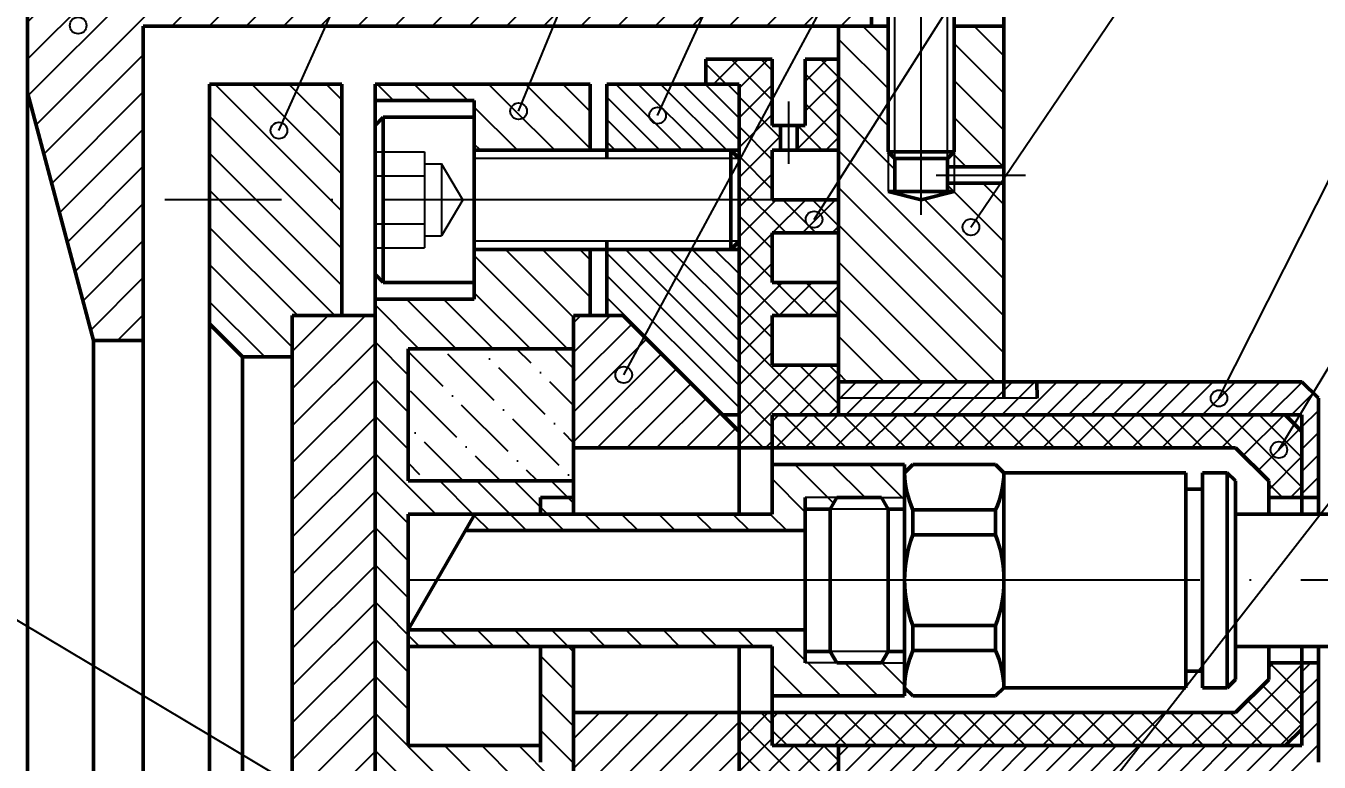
# Model space of a CAD drawing. Header units: millimetres. Extents: x -5427 to 3670, y -5891 to 948.
# Drawn here: x 1234.4 to 1312.5, y 214.8 to 259.4 of the extents above; entities that cross this region are included whole.
import ezdxf

# ---------------------------------------------------------------- set-up
doc = ezdxf.new("R2010")
doc.units = ezdxf.units.MM
doc.header["$MEASUREMENT"] = 0
doc.linetypes.add('ACAD_ISO04W100', pattern=[30, 24, -3, 0, -3])
doc.layers.add('оси', color=1, linetype='ACAD_ISO04W100')
doc.layers.add('Толстые', color=7, linetype='Continuous', lineweight=50)
doc.layers.add('Тонкие', color=140, linetype='Continuous', lineweight=25)
doc.styles.get("Standard").update_dxf_attribs({"font": 'isocpeui.ttf'})
doc.dimstyles.new('ISO-25', dxfattribs={"dimtxt": 4, "dimasz": 4, "dimexe": 1.25, "dimexo": 0, "dimtad": 1, "dimtxsty": 'Standard', "dimcen": 2.5, "dimadec": 0, "dimazin": 0, "dimtfac": 1, "dimtmove": 0, "dimatfit": 3, "dimfxl": 1, "dimarcsym": 0})
pattern_1 = [(45, (-847.4321965621589, 409.2934708427505), (-1.122532015133644, 1.122532015133644), [])]
pattern_2 = [(135, (-847.4321965621589, 409.2934708427505), (-1.122532015133644, -1.122532015133644), [])]

# ---------------------------------------------------------------- blocks, each defined once
blk = doc.blocks.new('*D57')
at = {"layer": 'Defpoints', "color": 0, "transparency": 16777216}
for p in [(1285.450202243368, 265.3352157158627), (1285.450202243368, 138.3359441790089), (1370.240925395517, 138.3359441790089)]:
    blk.add_point(p, dxfattribs=at)
at = {"layer": 'Тонкие', "color": 0, "lineweight": -2, "transparency": 16777216}
for p, q in [((1285.450202243368, 265.3352157158627), (1371.490925395517, 265.3352157158627)), ((1370.240925395517, 261.3352157158627), (1370.240925395517, 142.3359441790089)), ((1285.450202243368, 138.3359441790089), (1371.490925395517, 138.3359441790089))]:
    blk.add_line(p, q, dxfattribs=at)
at = {"layer": 'Тонкие', "color": 0, "transparency": 16777216}
for points in [[(1369.574258728851, 261.3352157158627), (1370.907592062184, 261.3352157158627), (1370.240925395517, 265.3352157158627)], [(1369.574258728851, 142.3359441790089), (1370.907592062184, 142.3359441790089), (1370.240925395517, 138.3359441790089)]]:
    blk.add_solid(points, dxfattribs=at)
at = {"layer": 'Тонкие', "color": 0, "transparency": 16777216, "insert": (1367.59016781976, 202.6375443235993), "char_height": 4, "attachment_point": 5, "rotation": 90}
blk.add_mtext('127*', dxfattribs=at)

msp = doc.modelspace()

# ---------------------------------------------------------------- hatches: boundary and pattern name
at = {"layer": 'Тонкие'}
h = msp.add_hatch(dxfattribs=at)
h.set_pattern_fill('ANSI31', color=256, scale=0.5, style=0)
h.set_pattern_definition(pattern_1)
h.paths.add_polyline_path([(1241.450552268201, 259.3355669604346), (1285.450202260783, 259.3355669604317), (1285.450202244464, 261.3355669604346), (1234.450552268201, 261.3355669604346), (1234.450552268201, 255.335579947441), (1238.450552268202, 240.3355799474563), (1241.4505522682, 240.3355799474472)])
h.paths.add_polyline_path([(1241.4505522682, 163.3355799474352), (1238.450552268202, 163.3355799474263), (1234.450552268201, 148.3355799474411), (1234.450552268201, 142.335592934448), (1285.450202244464, 142.335592934448), (1285.450202244465, 144.3355929344577), (1241.450552268199, 144.3355929344502)])
h = msp.add_hatch(dxfattribs=at)
h.set_pattern_fill('ANSI31', color=256, scale=0.5, angle=90, style=0)
h.set_pattern_definition(pattern_2)
h.paths.add_polyline_path([(1293.450202057369, 249.835563225996), (1290.450202288268, 249.8355632325843), (1290.450202288268, 249.3355632820244), (1288.450202243368, 248.835563251086), (1288.450202243368, 248.8355632799339), (1286.450202250157, 249.3355632489952), (1286.450202250157, 251.7355632358036), (1286.45020224565, 259.3355669604317), (1283.450216356092, 259.3355669604319), (1283.450523778521, 237.8355799474413), (1293.45020205737, 237.8355799474413)])
h.paths.add_polyline_path([(1293.450202057368, 259.3355669604234), (1290.450202243366, 259.3355669604234), (1290.450202243366, 251.7355669952924), (1290.450202288268, 251.7355632706737), (1290.450202288268, 250.8355632325843), (1293.450202057369, 250.835563225996)], flags=17)
h.paths.add_polyline_path([(1293.450204129726, 213.8355799474413), (1283.450552257065, 213.8355799474413), (1283.450552223648, 207.8355804486945), (1293.450216563868, 207.8355799474472), (1293.450228998009, 207.8355799474472), (1293.450228998009, 210.5855799474701), (1293.450210864886, 210.5855799474325)])
h.paths.add_polyline_path([(1293.45022899801, 195.8355799474413), (1283.450552298504, 195.8355802882935), (1283.450552275781, 189.835579947499), (1293.450253866292, 189.8355799474989), (1293.450247131132, 193.0855799474701), (1293.450228998009, 193.0855799474701)])
h.paths.add_polyline_path([(1293.45020205737, 165.8355799474989), (1283.450202057372, 165.835579947499), (1283.450202057373, 144.3355929344575), (1286.450202244464, 144.335592934458), (1286.450202244464, 151.9355929287558), (1286.450202250157, 154.3355966458938), (1288.450202301064, 154.8355966293791), (1290.450202288267, 154.3355966128647), (1290.450202288268, 153.8355966623049), (1293.45020205737, 153.8355966688931)])
h.paths.add_polyline_path([(1293.45020205737, 152.8355966688931), (1290.450202288268, 152.8355966623049), (1290.450202288268, 151.9355966242155), (1290.450202243366, 151.9355928995792), (1290.450202243366, 144.3355929344511), (1293.45020205737, 144.3355929344513)])
h.paths.add_polyline_path([(1286.850202231139, 154.3355966425909), (1286.450202250157, 154.3355966458938), (1286.450202250156, 151.9355929344494), (1286.850202250156, 152.3355929344489)], flags=17)
h.paths.add_polyline_path([(1290.450202288268, 152.8355966623048), (1290.050202246982, 152.8355966614264), (1290.050202246982, 152.3355929444796), (1290.450202288268, 151.9355928995788)], flags=17)
h.paths.add_polyline_path([(1290.450202288268, 154.3355966128646), (1290.050202246982, 154.3355966161675), (1290.050202246982, 153.8355966614264), (1290.450202288268, 153.8355966623049)], flags=16)
h.paths.add_polyline_path([(1286.850202250156, 251.335563235804), (1286.850202250156, 251.3355669604221), (1286.450202250156, 251.7355669604218), (1286.450202250157, 249.3355632489953), (1286.850202231139, 249.3355632522982)], flags=17)
h.paths.add_polyline_path([(1290.450202288268, 249.8355632325843), (1290.050202246981, 249.8355632334627), (1290.050202246982, 249.3355632787216), (1290.450202288268, 249.3355632820245)], flags=16)
h.paths.add_polyline_path([(1290.450202288268, 251.7355669952927), (1290.050202246982, 251.3355669503916), (1290.050202246982, 250.8355632334627), (1290.450202288268, 250.8355632325843)], flags=17)
h = msp.add_hatch(dxfattribs=at)
h.set_pattern_fill('ANSI37', color=256, scale=0.4, style=0)
h.set_pattern_definition([(45, (-32.13376869382773, 14.65053044209708), (-0.8980256121069152, 0.8980256121069154), []), (135, (-32.13376869382773, 14.65053044209708), (-0.8980256121069154, -0.8980256121069152), [])])
h.paths.add_polyline_path([(1279.450202057366, 257.3355669604346), (1275.450202057366, 257.3355671268105), (1275.450201963253, 255.835566960435), (1277.450201607397, 255.835566960435), (1277.450201260565, 251.3359188268997), (1277.450552268201, 251.3355678192614), (1277.450201260538, 251.3355678192614), (1277.45020124862, 251.1809523257176), (1279.450202057366, 254.8902483794606)])
h.paths.add_polyline_path([(1279.450202057367, 251.8355799474429), (1279.950202057367, 251.8355799474429), (1279.950202057367, 253.3355669604346), (1279.450202057366, 253.3355669604346), (1279.450202057366, 254.8902483794603), (1277.45020124862, 251.1809523257173), (1277.450201067838, 248.8355653638365), (1279.450202057368, 248.8355650167014)])
h.paths.add_polyline_path([(1283.450244953545, 257.3355669604346), (1281.450202057365, 257.3355669604347), (1281.450202057366, 253.3355669604346), (1280.950202057367, 253.3355669604346), (1280.950202057367, 251.8355799474429), (1283.450323596353, 251.8355799474429)])
h.paths.add_polyline_path([(1281.479772181857, 247.6488606635053, -0.5913973766519861), (1282.247684359852, 248.0710254001685), (1282.732882331561, 248.8355799474429), (1279.907118083342, 248.8355799474429), (1279.907118083342, 248.8355649373956), (1277.450201067838, 248.8355653638365), (1277.450200875139, 246.3355675856012), (1277.450552268201, 246.3355675856012), (1277.450200875111, 246.335216192345), (1277.450199911641, 233.8355799474413), (1279.450552268202, 233.8355799474413), (1279.450552268202, 235.8355799474413), (1283.450552375973, 235.8355799474413), (1283.450509479794, 238.8355799474429), (1279.450202057367, 238.8355799474429), (1279.450202057367, 241.835579947443), (1283.450466583616, 241.8355799474429), (1283.450437986163, 243.8355799474429), (1279.450202057368, 243.8355799474429), (1279.450202057368, 246.8355799474429), (1283.450395089985, 246.8355799474429), (1283.450366492532, 248.8355799474429), (1282.732882331561, 248.8355799474429), (1282.247684359852, 248.0710254001685, -0.2567571301440547), (1282.479772181857, 247.6488606635053, -1)])
h.paths.add_polyline_path([(1281.479772181857, 247.6488606635053, 1), (1282.479772181857, 247.6488606635053, 1)], flags=16)
h.paths.add_polyline_path([(1283.450552268203, 215.8355799474413), (1279.450552268202, 215.8355799474413), (1279.450552268202, 217.8355799474413), (1277.450198341547, 217.8355799474413), (1277.450196871259, 206.8355807494706), (1283.450552218078, 206.8355804486945)])
h = msp.add_hatch(dxfattribs=at)
h.set_pattern_fill('ANSI31', color=256, scale=0.5, angle=90, style=0)
h.set_pattern_definition(pattern_2)
h.paths.add_polyline_path([(1245.450550718434, 241.3355765599813), (1247.450552268201, 239.3355750102147), (1250.4505522682, 239.3355750102147), (1250.4505522682, 241.8355799474414), (1253.450552268201, 241.8355799474415), (1253.450552268201, 248.8355695293955), (1245.450551520038, 248.8355709179356)])
h.paths.add_polyline_path([(1245.450552268201, 255.835566960435), (1245.450551520038, 248.8355709179355), (1253.450552268201, 248.8355695293953), (1253.4505522682, 255.835566960435)])
h.paths.add_polyline_path([(1251.450552268201, 160.8355799474412), (1251.450552268201, 157.8355885098705), (1253.45055159493, 157.8355875594008), (1253.4505522682, 161.8355799474413), (1250.450552268201, 161.8355799474413), (1250.450552268201, 164.3355750102147), (1247.450552268201, 164.3355750102147), (1245.450552268201, 162.3355750102147), (1245.450552268201, 160.8355799474412)])
h.paths.add_polyline_path([(1253.450541361338, 151.8355898218961), (1251.450552268201, 151.8355898218961), (1251.4505522682, 148.835579947443), (1245.450540831984, 148.8355799474412), (1245.450540725103, 147.8355830599955), (1253.450540634212, 147.8355816057468)])
h = msp.add_hatch(dxfattribs=at)
h.set_pattern_fill('ANSI31', color=256, scale=0.5, angle=90, style=0)
h.set_pattern_definition([(135, (-32.13376869382773, 14.65053044209708), (-1.122532015133644, -1.122532015133644), [])])
h.paths.add_polyline_path([(1267.450552268201, 239.8355799474413), (1267.450552268201, 241.8355799474413), (1268.450552236141, 241.8355799367545), (1268.450552364381, 245.8355675856012), (1261.450552268201, 245.8355675856012), (1261.450552268201, 243.8355675856012), (1261.450552268201, 242.8355675856012), (1255.450552394283, 242.8355675856012), (1255.450552791929, 201.8355799474413), (1257.450552268201, 201.8355799474413), (1257.450552268201, 213.8355799474413), (1267.450553620413, 213.8355799474413), (1267.45055354529, 214.8355799474413), (1265.450552268201, 214.8355799474411), (1265.450552268201, 215.8355799474413), (1257.450552268201, 215.8355799474413), (1257.450552268201, 229.8355799474413), (1265.450552268201, 229.8355799474413), (1265.450552268201, 230.8355799474413), (1267.450552268201, 230.8355799474413), (1267.450552268201, 231.8355799474413), (1257.450552268201, 231.8355799474412), (1257.450552268202, 239.8355799474413)])
h.paths.add_polyline_path([(1263.625085268339, 254.1952388727186, -0.533045411100203), (1264.314317236155, 254.6580468916169), (1264.795779161329, 255.835566960435), (1255.450552268201, 255.835566960435), (1255.4505522779, 254.8355675856012), (1261.450552268201, 254.8355675856012), (1261.450552268201, 251.8355683895487), (1268.45055172585, 251.8355680529166), (1268.45055172585, 255.835566960435), (1264.795779161329, 255.835566960435), (1264.314317236155, 254.6580468916169, -0.3045927964812938), (1264.625085268339, 254.1952388727186, -1)])
h.paths.add_polyline_path([(1264.625085268339, 254.1952388727186, 1), (1263.625085268339, 254.1952388727186, 1)], flags=16)
h.paths.add_polyline_path([(1257.450552268201, 163.8355799474413), (1257.450552268201, 171.8355799474411), (1267.450549252264, 171.8355799474412), (1267.450550760243, 172.8355799474412), (1265.4505522682, 172.8355799474413), (1265.4505522682, 173.8355722755551), (1257.450552268202, 173.8355678916194), (1257.450552268201, 187.8355799474412), (1265.4505522682, 187.8355799474411), (1265.450552268199, 188.8355799474413), (1267.450555498486, 188.8355799474413), (1267.450555423363, 189.8355799474413), (1257.450552268201, 189.8355799474411), (1257.450552268201, 201.8355799474413), (1255.450552791929, 201.8355799474413), (1255.450553218671, 157.8355866089299), (1266.950903214965, 157.8355811435606), (1268.450549367694, 157.8355811435606), (1268.450553235028, 161.835570940756), (1267.450534172458, 161.8355664373268), (1267.450537188435, 163.8355799474413)])
h.paths.add_polyline_path([(1267.45055199057, 147.8355849024591), (1268.45053969934, 147.8355852074781), (1268.450543566688, 151.8355898218961), (1266.950911893297, 151.8355898218961), (1266.950903214965, 151.8355811435606), (1266.950903214965, 151.8355898218961), (1255.4505522682, 151.8355898218961), (1255.450551956576, 147.8355812421827)])
h.paths.add_polyline_path([(1266.950903214965, 157.8355811435606), (1267.450902977911, 157.3355813772207), (1268.450548884276, 157.3355813772207), (1268.450549367694, 157.8355811435606)])
h.paths.add_polyline_path([(1267.450902977911, 152.3355811435606), (1266.950911893297, 151.8355898218961), (1268.450543566688, 151.8355898218961), (1268.450544050097, 152.3355811435606)])
h.paths.add_polyline_path([(1257.450552268202, 174.8355682551768), (1257.450552268202, 173.8355799474411), (1261.450552268202, 173.8355799474412), (1261.450552268202, 174.8355675280525)], flags=16)
h.paths.add_polyline_path([(1264.450552268201, 174.8355669827092), (1264.450552268202, 173.8355717275631), (1279.450612366551, 173.8355799474754), (1279.450612366552, 170.8355799474989), (1287.450612366552, 170.835579947499), (1287.450612366552, 172.8355799474989), (1286.046467178123, 172.8355799474989), (1283.354757554981, 172.8355799474989), (1281.450612366552, 172.835579947499), (1281.450612366552, 174.8355638924199)])
h.paths.add_polyline_path([(1281.450612366552, 180.83556389242), (1281.450612366552, 182.8355799474953), (1283.354757554984, 182.8355799474953), (1286.046467178119, 182.8355799474989), (1287.450612366552, 182.835579947499), (1287.450612366552, 184.835579947499), (1279.450612366552, 184.835579947499), (1279.450612366552, 181.835579947499), (1257.450552268201, 181.8355592886344), (1257.450552268202, 180.8355682551769)])
h.paths.add_polyline_path([(1281.450612366552, 182.8355799474953), (1281.450612366552, 182.1355799474982), (1282.950612366552, 182.1355799474982), (1283.354757554983, 182.8355799474952)], flags=16)
h.paths.add_polyline_path([(1286.046467178119, 182.835579947499), (1286.450612366552, 182.1355799474982), (1287.450612366552, 182.1355799474982), (1287.450612366552, 182.835579947499)], flags=16)
h.paths.add_polyline_path([(1287.450612366552, 172.8355799474989), (1287.450612366552, 173.5355799474934), (1286.450612366552, 173.5355799474934), (1286.046467178123, 172.8355799474989)], flags=16)
h.paths.add_polyline_path([(1283.354757554981, 172.8355799474989), (1282.950612366548, 173.5355799474996), (1281.450612366552, 173.5355799474996), (1281.450612366552, 172.835579947499)], flags=16)
h.paths.add_polyline_path([(1257.450552268201, 222.8355799474413), (1257.450552268201, 221.8355799474413), (1279.450552268201, 221.8355799474412), (1279.450552268201, 218.8355799474413), (1287.450552268201, 218.8355799474413), (1287.450552268201, 220.8355799474413), (1286.046407079772, 220.8355799474413), (1283.354697456631, 220.8355799474413), (1281.450552268201, 220.8355799474413), (1281.450552268201, 222.8355799474413)])
h.paths.add_polyline_path([(1261.492004152529, 229.8355799474413), (1260.914653883339, 228.8355799474413), (1281.450552268201, 228.8355799474413), (1281.450552268201, 230.8355799474376), (1283.354697456633, 230.8355799474376), (1286.046407079768, 230.8355799474413), (1287.450552268201, 230.8355799474412), (1287.450552268201, 232.8355799474413), (1279.450552268201, 232.8355799474413), (1279.450552268201, 229.8355799474413)])
h.paths.add_polyline_path([(1281.450552268201, 230.8355799474376), (1281.450552268201, 230.1355799474405), (1282.950552268201, 230.1355799474405), (1283.354697456632, 230.8355799474376)], flags=16)
h.paths.add_polyline_path([(1286.046407079768, 230.8355799474413), (1286.450552268201, 230.1355799474405), (1287.450552268201, 230.1355799474406), (1287.450552268201, 230.8355799474412)], flags=16)
h.paths.add_polyline_path([(1281.450552268201, 221.535579947442), (1281.450552268201, 220.8355799474412), (1283.35469745663, 220.8355799474413), (1282.950552268197, 221.535579947442)], flags=16)
h.paths.add_polyline_path([(1287.450552268201, 220.8355799474413), (1287.450552268201, 221.5355799474356), (1286.450552268201, 221.5355799474356), (1286.046407079772, 220.8355799474413)], flags=16)
h.paths.add_polyline_path([(1267.45055301943, 221.8355799474413), (1265.450552268201, 221.8355799474413), (1265.450552268201, 214.8355799474411), (1267.45055354529, 214.8355799474413)], flags=17)
h.paths.add_polyline_path([(1265.450552268201, 230.8355799474413), (1265.450552268201, 229.8355799474413), (1267.450552268201, 229.8355799474413), (1267.450552268201, 230.8355799474413)], flags=17)
h.paths.add_polyline_path([(1267.450555498486, 188.8355799474413), (1265.4505522682, 188.8355799474413), (1265.4505522682, 181.8355668009283), (1267.450556024347, 181.8355686790053)], flags=16)
h.paths.add_polyline_path([(1267.450550760242, 172.8355799474412), (1267.450552268211, 173.835573371539), (1265.4505522682, 173.8355722755551), (1265.4505522682, 172.8355799474412)], flags=16)
h = msp.add_hatch(dxfattribs=at)
h.set_pattern_fill('ANSI31', color=256, scale=0.3, angle=90, style=0)
h.set_pattern_definition([(135, (-847.4321965621589, 409.2934708427505), (-0.6735192090801865, -0.6735192090801864), [])])
h.paths.add_polyline_path([(1269.45055172585, 255.835566960435), (1269.45055172585, 251.8355680048263), (1277.450201299078, 251.8355676201207), (1277.450201607397, 255.835566960435)])
h.paths.add_polyline_path([(1276.45055220408, 235.8355799474413), (1277.450200065801, 235.8355799474412), (1277.450200836599, 245.8355675856012), (1269.450552264639, 245.8355675856012), (1269.45055223614, 241.8355799260677), (1270.45055223614, 241.835579915381)])
h.paths.add_polyline_path([(1270.450553235038, 161.8355799474428), (1269.450553235033, 161.8355754440994), (1269.450546467185, 154.8355789053688), (1277.450198854635, 154.835578839663), (1277.450194889335, 167.8355799474412), (1276.450553235036, 167.8355799474412)])
h.paths.add_polyline_path([(1277.450198854635, 154.835578839663), (1269.450546467185, 154.8355789053688), (1269.450539699341, 147.8355855125012), (1277.450200989794, 147.8355879525823)])
h = msp.add_hatch(dxfattribs=at)
h.set_pattern_fill('ANSI31', color=256, scale=0.5, style=0)
h.set_pattern_definition(pattern_1)
h.paths.add_polyline_path([(1255.450552403982, 241.8355799474413), (1250.4505522682, 241.8355799474414), (1250.450552268201, 201.8355799474413), (1255.450552791929, 201.8355799474413)])
h.paths.add_polyline_path([(1250.4505522682, 201.8355799474412), (1250.450552268201, 161.8355799474413), (1255.450553179876, 161.8355799474413), (1255.450552791929, 201.8355799474413)])
h = msp.add_hatch(dxfattribs=at)
h.set_pattern_fill('ANSI31', color=256, scale=0.4, style=0)
h.set_pattern_definition([(45, (-847.4321965621589, 409.2934708427505), (-0.8980256121069152, 0.8980256121069154), [])])
h.paths.add_polyline_path([(1270.450552236141, 241.835579915381), (1267.450552268201, 241.8355799474413), (1267.450552268201, 233.8355799474413), (1277.450199925395, 233.8355799474413), (1277.450200005941, 234.8359321455798)])
h.paths.add_polyline_path([(1277.450198341548, 217.8355799474413), (1267.450553319921, 217.8355799474413), (1267.450554371642, 203.8355779685245), (1269.850552238494, 203.8355777890839), (1269.850557961248, 203.8355835118379), (1277.450196018776, 203.8355821297674), (1277.450196603934, 209.8355799474413), (1277.450197272247, 209.8355799474411)])
h.paths.add_polyline_path([(1277.450195774653, 200.2355761695479), (1269.450552258475, 200.2355776407829), (1269.450552260923, 200.2355777597992), (1267.450554642085, 200.2355776529376), (1267.450555723855, 185.8355799474413), (1277.450194431968, 185.835579947456)])
h.paths.add_polyline_path([(1277.450194584422, 168.8352212968266), (1277.450194279289, 169.835579947456), (1267.450546236306, 169.8355799474413), (1267.450534172458, 161.8355664373267), (1270.450553235038, 161.8355799474427)])
h.paths.add_polyline_path([(1269.850552238494, 203.8355777890839), (1267.450554371642, 203.8355779685244), (1267.450554401692, 203.4355776388386), (1269.450552238495, 203.4355777890843)])
h.paths.add_polyline_path([(1269.450552379939, 200.2355776407829), (1269.450552258475, 200.2355776407829), (1269.450552258475, 200.2355777597992), (1267.450554642085, 200.2355776529376), (1267.450554672134, 199.8355779164486), (1269.850552246657, 199.8355777776795)], flags=16)
h = msp.add_hatch(dxfattribs=at)
h.set_pattern_fill('ANSI36', color=256, scale=0.5, angle=90, style=0)
h.set_pattern_definition([(135, (-847.4321965621589, 409.2934708427505), (-3.086963041617522, 0.8418990113502338), [3.96875, -0.79375, 0, -0.79375])])
h.paths.add_polyline_path([(1257.450552268201, 163.8355799474413), (1267.450537188435, 163.8355799474412), (1267.450549252263, 171.8355799474413), (1257.450552268201, 171.8355799474411)])
h.paths.add_polyline_path([(1267.450552268201, 231.8355799474412), (1267.450552268201, 239.8355799474413), (1257.450552268202, 239.8355799474413), (1257.450552268201, 231.8355799474412)])
h = msp.add_hatch(dxfattribs=at)
h.set_pattern_fill('ANSI31', color=256, scale=0.3, style=0)
h.set_pattern_definition([(45, (-847.4321965621589, 409.2934708427505), (-0.6735192090801864, 0.6735192090801865), [])])
h.paths.add_polyline_path([(1295.450202056611, 237.8355799474413), (1295.450377225541, 236.8355799474413), (1283.450538077247, 236.8355799474413), (1283.450552375973, 235.8355799474413), (1311.450552268202, 235.8355799474411), (1311.450552268202, 230.8355799474413), (1312.450552268202, 230.8355799474413), (1312.450552268202, 236.8355799474413), (1311.450552268202, 237.8355799474413)])
h.paths.add_polyline_path([(1293.450202057369, 236.8355799474413), (1293.450202057369, 237.8355799474413), (1283.450523778521, 237.8355799474413), (1283.450538077247, 236.8355799474413)])
h.paths.add_polyline_path([(1295.450377225541, 236.8355799474413), (1295.450202056611, 237.8355799474413), (1293.450202057369, 237.8355799474413), (1293.450202057369, 236.8355799474413)], flags=16)
h.paths.add_polyline_path([(1312.450552268202, 220.8355799474413), (1311.450552268202, 220.8355799474413), (1311.450552268202, 215.8355799474413), (1283.450552268203, 215.8355799474413), (1283.450552262634, 214.8355799466424), (1295.450377164167, 214.8352295789086), (1295.450202056611, 213.8355799474413), (1311.450552268202, 213.8355799474411), (1312.450552268202, 214.8355799474416)])
h.paths.add_polyline_path([(1293.450204129726, 213.8355799474413), (1293.450202057974, 214.8352879794957), (1283.450552262634, 214.8355799466424), (1283.450552257064, 213.8355799474413)])
h.paths.add_polyline_path([(1293.450202057974, 214.8352879794958), (1293.450204129726, 213.8355799474413), (1295.450202056611, 213.8355799474413), (1295.450377164167, 214.8352295789086)], flags=16)
h.paths.add_polyline_path([(1293.450255938649, 188.835579947499), (1293.450253866292, 189.8355799474989), (1283.45055227578, 189.8355799474989), (1283.450552271993, 188.835579947499)], flags=17)
h.paths.add_polyline_path([(1293.450253866292, 189.835579947499), (1293.450255938649, 188.835579947499), (1295.450437323891, 188.835579947499), (1295.450262154962, 189.8355799474989)])
h.paths.add_polyline_path([(1295.450262154962, 189.8355799474989), (1295.450437323891, 188.835579947499), (1283.450552271993, 188.835579947499), (1283.450552268206, 187.835579947499), (1311.450612366553, 187.8355799474988), (1311.450612366552, 182.8355799474989), (1312.450612366552, 182.835579947499), (1312.450612366552, 188.835579947499), (1311.450612366552, 189.8355799474989)])
h.paths.add_polyline_path([(1311.450612366553, 165.8355799474988), (1312.450612366553, 166.8355799474995), (1312.450612366552, 172.835579947499), (1311.450612366552, 172.835579947499), (1311.450612366552, 167.8355799474989), (1283.450202057371, 167.835579947499), (1283.450202057371, 166.835579947499), (1295.450437323891, 166.8355799474988), (1295.450262154962, 165.8355799474989)])
h.paths.add_polyline_path([(1293.45020205737, 165.8355799474989), (1293.45020205737, 166.8355799474989), (1283.450202057371, 166.835579947499), (1283.450202057372, 165.835579947499)], flags=17)
h.paths.add_polyline_path([(1293.45020205737, 166.8355799474989), (1293.45020205737, 165.835579947499), (1295.450262154962, 165.8355799474989), (1295.450437323891, 166.8355799474989)], flags=17)
h = msp.add_hatch(dxfattribs=at)
h.set_pattern_fill('ANSI37', color=256, scale=0.4, angle=90, style=0)
h.set_pattern_definition([(135, (-847.4321965621589, 409.2934708427505), (-0.8980256121069154, -0.8980256121069152), []), (225, (-847.4321965621589, 409.2934708427505), (0.8980256121069152, -0.8980256121069154), [])])
h.paths.add_polyline_path([(1279.450552268202, 235.8355799474413), (1279.450552268201, 233.8355799474413), (1307.450552268201, 233.8355799474413), (1309.450552268201, 231.8355799474414), (1309.450552268202, 230.8355799474412), (1311.450552268202, 230.8355799474413), (1311.450552268202, 234.8355799474411), (1310.450552268202, 235.8355799474411)])
h.paths.add_polyline_path([(1310.450552268202, 215.8355799474413), (1311.450552268202, 216.8355799474411), (1311.450552268202, 220.8355799474413), (1309.450552268202, 220.8355799474413), (1309.450552268202, 219.8355799474413), (1307.450552268202, 217.8355799474413), (1279.450552268201, 217.8355799474413), (1279.450552268202, 215.8355799474413)])

# ---------------------------------------------------------------- linework, layer by layer
at = {"layer": 'оси'}
for p, q in [((1288.450202243368, 247.9268080918531), (1288.450202243367, 263.8683201630907)), ((1280.450202057367, 251.0066017652445), (1280.450202057367, 254.7851357354758)), ((1289.351439488059, 250.3355632334627), (1294.747206902955, 250.3355632277704)), ((1279.907118083342, 248.8355649373956), (1242.759518903044, 248.8355713850113)), ((1335.397422072849, 225.8355799474413), (1257.450552268201, 225.8355799474413)), ((1295.009776100626, 225.8355799474413), (1274.398459601223, 225.8355799474413))]:
    msp.add_line(p, q, dxfattribs=at)
at = {"layer": 'Толстые'}
for p, q in [((1234.450552268201, 261.3355669604346), (1234.450552268201, 142.335592934448)), ((1285.450202260783, 259.3355668659487), (1285.450202244465, 261.335563235795)), ((1286.450202244464, 251.7355669661158), (1286.450202244464, 261.3355669604246)), ((1290.450202243366, 261.3355669604227), (1290.450202243366, 251.7355669952924)), ((1293.450202057368, 261.3355669604346), (1293.450202057369, 236.8355799474413)), ((1241.450552268201, 259.3355669604346), (1286.450202244464, 259.3355669604317)), ((1241.4505522682, 144.3355929344502), (1241.450552268201, 259.3355669604346)), ((1283.450216356092, 259.3355669604318), (1283.450552375973, 235.8355799474413)), ((1290.450202243367, 259.3355669604235), (1293.450202057368, 259.3355669604234)), ((1290.450202243366, 259.3355669604314), (1292.450202057368, 259.3355669604313)), ((1275.450202057366, 257.3355671268105), (1275.450201963253, 255.835566960435)), ((1279.450202057366, 257.3355669604346), (1275.450202057366, 257.3355671268105)), ((1279.450202057366, 253.3355669604346), (1279.450202057366, 257.3355669604346)), ((1283.450202057366, 257.3355669604346), (1281.450202057366, 257.3355669604346)), ((1281.450202057366, 253.3355669604327), (1281.450202057365, 257.3355669604346)), ((1245.450540725103, 147.8355830599954), (1245.450552268201, 255.835566960435)), ((1245.450552268201, 255.835566960435), (1253.4505522682, 255.8355669604351)), ((1253.450552268201, 255.8355669604351), (1253.450552268201, 241.8355700729863)), ((1255.45055321867, 157.8355866089298), (1255.450552268201, 255.835566960435)), ((1255.450552268201, 255.835566960435), (1268.45055172585, 255.835566960435)), ((1268.45055172585, 251.835566960435), (1268.45055172585, 255.835566960435)), ((1269.45055172585, 255.835566960435), (1277.450201607397, 255.835566960435)), ((1269.45055172585, 251.3355678192603), (1269.45055172585, 255.835566960435)), ((1277.450201607397, 255.835566960435), (1277.450199603322, 229.8355799474413)), ((1234.450552268201, 255.3355799474404), (1238.450552268202, 240.3355799474563)), ((1261.450552268201, 254.8355675856012), (1255.450552268201, 254.8355675856012)), ((1255.450552268201, 254.8355675856012), (1255.450552268201, 242.8355675856012)), ((1261.450552268201, 254.8355675856012), (1261.450552268201, 242.8355675856012)), ((1255.950914667998, 253.8356060163708), (1255.45091402432, 253.3355175355057)), ((1255.950901645746, 243.8355675856012), (1255.950914675945, 253.8356060163726)), ((1255.950914667998, 253.8356060163708), (1261.450552268201, 253.8365792417692)), ((1261.450552268201, 243.8355675856012), (1261.450552268201, 253.8365792417692)), ((1281.450202057366, 253.3355669604346), (1279.450202057366, 253.3355669604346)), ((1281.450202057367, 253.3355669604346), (1279.450202057367, 253.3355669604346)), ((1279.950202057367, 251.8355799474429), (1279.950202057367, 253.3355669604346)), ((1280.950202057367, 251.8355799474429), (1280.950202057367, 253.3355669604346)), ((1261.450552268201, 251.8355683895487), (1277.450552268201, 251.8355676201038)), ((1276.950552505255, 245.8355675856012), (1276.950552505255, 251.8355675856012)), ((1276.950552505255, 251.8355675856012), (1277.450552268201, 251.3355678192613)), ((1279.450202057368, 248.8355799474429), (1279.450202057367, 251.8355799474429)), ((1283.450202057367, 251.8355799474429), (1279.450202057367, 251.8355799474429)), ((1286.450202244463, 251.7355669661158), (1290.450202250156, 251.7355669952924)), ((1286.450202250156, 251.7355669604224), (1286.850202250156, 251.3355669604227)), ((1290.450202250156, 251.7355669571809), (1290.050202253771, 251.3355669571813)), ((1286.850202236964, 251.335566973614), (1290.050202303233, 251.3355670066433)), ((1286.850202250156, 251.335563235804), (1286.850202231139, 249.3355632522982)), ((1290.050202246982, 251.3355632257727), (1290.050202246982, 249.3355632787217)), ((1290.050202246982, 250.8355632334627), (1293.450201874025, 250.835563225996)), ((1286.450202250157, 249.3355632489953), (1290.450202288268, 249.3355632820245)), ((1288.450202301064, 248.8355632655099), (1286.450202250157, 249.3355632489953)), ((1288.450202301064, 248.8355632655099), (1290.450202288268, 249.3355632820245)), ((1290.050202246982, 249.8355632334627), (1293.450201856563, 249.835563225996)), ((1283.450202057368, 248.8355799474429), (1279.450202057367, 248.8355799474429)), ((1269.450552236141, 241.8355799474413), (1269.450552268201, 246.3355675856012)), ((1276.950552505255, 245.8355675856012), (1277.450552268201, 246.3355675856012)), ((1279.450202057368, 243.8355799474429), (1279.450202057368, 246.8355799474429)), ((1283.450202057368, 246.8355799474429), (1279.450202057367, 246.8355799474429)), ((1261.450552268201, 245.8355675856012), (1277.450552268201, 245.8355675856012)), ((1268.450552236141, 241.8355799474413), (1268.450552364381, 245.8355663969389)), ((1255.950901645747, 243.8355675856012), (1255.450902297254, 244.3355675856012)), ((1255.950901645747, 243.8355675856012), (1261.450552268201, 243.8355675856012)), ((1283.450202057368, 243.8355799474429), (1279.450202057367, 243.8355799474429)), ((1261.450552268201, 242.8355675856012), (1255.450552268201, 242.8355675856012)), ((1255.450552268201, 241.8355799474414), (1250.4505522682, 241.8355799474414)), ((1250.450552268201, 161.8355799474413), (1250.4505522682, 241.8355799474414)), ((1270.450552236141, 241.835579915381), (1267.450552268201, 241.8355799474413)), ((1267.450552268201, 229.8355799474413), (1267.450552268201, 241.8355799474413)), ((1270.450552214767, 241.8355799367545), (1277.450200185667, 234.8359319658545)), ((1283.450202057368, 241.8355799474429), (1279.450202057367, 241.8355799474429)), ((1279.450202057367, 238.8355799474429), (1279.450202057367, 241.835579947443)), ((1245.450552268201, 241.3355750102147), (1247.450552268201, 239.3355750102147)), ((1238.450552268193, 240.3355799474862), (1238.450552268202, 163.3355799474255)), ((1241.450552268202, 240.3355799474472), (1238.450552268202, 240.3355799474563)), ((1247.450552268201, 239.3355750102147), (1247.450552268201, 164.3355750102147)), ((1247.450552268201, 239.3355750102147), (1250.450552268201, 239.3355750102147)), ((1257.450552268201, 231.8355799474413), (1257.450552268202, 239.8355799474413)), ((1267.450552268201, 239.8355799474413), (1257.450552268202, 239.8355799474413)), ((1283.450202057369, 238.8355799474429), (1279.450202057367, 238.8355799474429)), ((1311.450552268202, 237.8355799474413), (1283.45052489999, 237.8355799474413)), ((1295.450202056611, 237.8355799474413), (1295.450377225541, 236.8355799474413)), ((1312.450552268202, 236.8355799474413), (1311.450552268202, 237.8355799474413)), ((1312.450552268202, 236.8355799474413), (1312.450552268202, 229.8355799474413)), ((1277.450552268201, 235.8355799474413), (1276.4505522682, 235.8355799474413)), ((1279.450552268202, 235.8355799474413), (1279.450552268202, 233.8355799474413)), ((1279.450552268202, 235.8355799474413), (1279.450552268201, 232.8355799474413)), ((1311.450552268202, 235.8355799474411), (1279.450552268202, 235.8355799474413)), ((1311.450552268202, 234.8355799474411), (1310.450552268202, 235.8355799474411)), ((1311.450552268202, 235.8355799474411), (1311.450552268202, 229.8355799474413)), ((1267.450552268201, 233.8355799474413), (1307.450552268202, 233.8355799474413)), ((1309.450552268202, 231.8355799474413), (1307.450552268202, 233.8355799474413)), ((1279.450552268201, 232.8355799474413), (1287.450552268201, 232.8355799474413)), ((1279.450552268201, 232.8355799474413), (1279.450552268201, 229.8355799474413)), ((1287.950552268201, 232.8355799474413), (1287.450552268201, 232.3355799474404)), ((1287.450552268201, 232.8355799474413), (1287.450552268201, 218.8355799474413)), ((1287.450552268201, 232.3355799474404), (1287.450552268201, 219.3355799474404)), ((1287.950552268201, 232.8355799474413), (1292.950552268201, 232.8355799474417)), ((1292.950552268201, 232.8355799474413), (1293.450552268201, 232.3355799474408)), ((1304.450552268201, 232.3355799474413), (1293.450552268201, 232.3355799474408)), ((1293.450552268201, 232.3355799474408), (1293.450552268201, 219.3355799474408)), ((1304.450552268201, 232.3355799474413), (1304.450552268201, 219.3355799474413)), ((1306.950552268201, 232.3355799474413), (1305.450552268201, 232.3355799474413)), ((1305.450552268201, 232.3355799474413), (1305.450552268201, 219.3355799474417)), ((1306.950552268201, 232.3355799474413), (1307.450552268201, 231.8355799474413)), ((1306.950552268201, 232.3355799474417), (1306.950552268201, 219.3355799474408)), ((1267.450552268202, 231.8355799474413), (1257.450552268201, 231.8355799474413)), ((1305.450552268201, 231.3355799474413), (1304.450552268201, 231.3355799474413)), ((1307.450552268201, 231.8355799474413), (1307.450552268201, 219.8355799474417)), ((1309.450552268202, 229.8355799474413), (1309.450552268202, 231.8355799474414)), ((1267.450552268201, 230.8355799474413), (1265.450552268201, 230.8355799474413)), ((1265.450552268201, 229.8355799474413), (1265.450552268201, 230.8355799474413)), ((1281.450552268201, 230.8355799474413), (1281.450552268201, 220.8355799474413)), ((1283.354697456634, 230.8355799474413), (1282.950552268201, 230.1355799474405)), ((1286.046407079768, 230.8355799474413), (1283.354697456632, 230.8355799474376)), ((1286.046407079768, 230.8355799474413), (1283.354697456633, 230.8355799474376)), ((1286.046407079768, 230.8355799474413), (1286.450552268201, 230.1355799474405)), ((1312.450552268202, 230.8355799474413), (1309.450552268202, 230.8355799474413)), ((1279.450552268201, 229.8355799474413), (1257.450552268201, 229.8355799474413)), ((1257.450552268201, 215.8355799474413), (1257.450552268201, 229.8355799474413)), ((1257.450552268201, 222.8355799474413), (1261.492004152529, 229.8355799474413)), ((1282.950552268201, 230.1355799474405), (1281.450552268201, 230.1355799474405)), ((1282.950552268201, 230.1355799474405), (1282.950552268201, 221.5355799474402)), ((1286.450552268201, 230.1355799474405), (1287.450552268201, 230.1355799474405)), ((1286.450552268201, 230.1355799474405), (1286.450552268201, 221.5355799474384)), ((1287.950552268201, 230.0939101966379), (1292.950552268201, 230.0939101966379)), ((1287.950552268201, 230.0939101966397), (1287.950552268201, 228.5772496982428)), ((1292.950552268201, 230.0939101966397), (1292.950552268201, 228.5772496982428)), ((1328.992928135878, 229.8355799474413), (1307.450552268201, 229.8355799474413)), ((1281.450552268201, 228.8355799474413), (1260.91465388334, 228.8355799474413)), ((1287.950552268201, 228.5772496982428), (1292.950552268202, 228.5772496982428)), ((1281.450552268201, 222.8355799474413), (1257.450552268201, 222.8355799474413)), ((1287.950552268201, 223.0939101966397), (1287.950552268201, 221.5772496982428)), ((1287.950552268201, 223.0939101966397), (1292.950552268202, 223.0939101966397)), ((1292.950552268201, 223.0939101966397), (1292.950552268201, 221.5772496982428)), ((1279.450552268201, 221.8355799474413), (1257.450552268201, 221.8355799474413)), ((1265.450552268201, 214.8355799474413), (1265.450552268201, 221.8355799474413)), ((1267.450556024347, 181.8355686790053), (1267.45055301943, 221.8355799474413)), ((1277.450198876198, 221.8355799474413), (1277.450196603934, 204.8355799474413)), ((1279.450552268201, 221.8355799474413), (1279.450552268201, 218.8355799474413)), ((1282.950552268197, 221.535579947442), (1281.450552268201, 221.535579947442)), ((1283.35469745663, 220.8355799474413), (1282.950552268197, 221.535579947442)), ((1286.046407079772, 220.8355799474413), (1286.450552268205, 221.535579947442)), ((1286.450552268201, 221.5355799474356), (1287.450552268201, 221.5355799474356)), ((1287.950552268201, 221.5772496982428), (1292.950552268202, 221.5772496982428)), ((1328.992928135878, 221.8355799474413), (1307.450552268201, 221.8355799474413)), ((1309.450552268202, 221.8355799474413), (1309.450552268202, 219.8355799474411)), ((1311.450552268202, 215.8355799474413), (1311.450552268202, 221.8355799474413)), ((1312.450552268202, 214.8355799474417), (1312.450552268202, 221.8355799474413)), ((1286.046407079772, 220.8355799474413), (1283.354697456631, 220.8355799474413)), ((1286.046407079772, 220.8355799474413), (1283.354697456631, 220.8355799474413)), ((1312.450552268202, 220.8355799474413), (1309.450552268202, 220.8355799474413)), ((1305.450552268201, 220.3355799474413), (1304.450552268201, 220.3355799474413)), ((1306.950552268201, 219.3355799474413), (1307.450552268201, 219.8355799474413)), ((1309.450552268202, 219.8355799474413), (1307.450552268202, 217.8355799474413)), ((1279.450552268202, 218.8355799474413), (1287.450552268201, 218.8355799474413)), ((1279.450552268202, 215.8355799474413), (1279.450552268201, 218.8355799474413)), ((1287.450552268201, 219.3355799474408), (1287.950552268201, 218.8355799474394)), ((1287.950552268201, 218.8355799474413), (1292.950552268199, 218.8355799474385)), ((1293.450552268201, 219.3355799474413), (1292.950552268201, 218.8355799474413)), ((1304.450552268201, 219.3355799474413), (1293.450552268201, 219.3355799474413)), ((1306.950552268201, 219.3355799474413), (1305.450552268201, 219.3355799474413)), ((1267.450552268201, 217.8355799474413), (1307.450552268202, 217.8355799474413)), ((1279.450552268202, 215.8355799474413), (1279.450552268202, 217.8355799474413)), ((1311.450552268202, 216.8355799474413), (1310.450552268202, 215.8355799474413)), ((1265.450552268201, 215.8355799474413), (1257.450552268201, 215.8355799474413)), ((1311.450552268202, 215.8355799474413), (1279.450552268202, 215.8355799474413)), ((1283.450552268203, 215.8355799474413), (1283.450552218078, 206.8355804486945))]:
    msp.add_line(p, q, dxfattribs=at)
for centre, radius, start, end in [((1293.255524772601, 232.4537706917619), 5.806175576821391, 181.1663957620361, 203.9813802035677), ((1287.645579763801, 232.4537706917619), 5.806175576821391, 336.0186197964338, 358.8336042379672), ((1295.217305290663, 225.8355799474413), 7.766753022461571, 159.3290345225136, 200.6709654775276), ((1285.68379924574, 225.8355799474413), 7.766753022461571, 339.3290345224755, 20.67096547750624), ((1293.247886531437, 219.2190928976908), 5.798504444461872, 156.0033252171014, 178.8488988173488), ((1287.653218004966, 219.2190928976908), 5.798504444461872, 1.151101182654539, 23.99667478290155)]:
    msp.add_arc(centre, radius, start, end, dxfattribs=at)
at = {"layer": 'Тонкие'}
for p, q in [((1249.643394748049, 253.0247557032163), (1267.477885559855, 292.9259591961128)), ((1264.125085268339, 254.1952388727186), (1279.961220604038, 292.9259591961128)), ((1270.480395136461, 238.2544203992639), (1299.958527974831, 292.9259591961127)), ((1272.524187039662, 253.9385447958522), (1290.310875478695, 292.9259591961129)), ((1281.979772181857, 247.6488606635053), (1310.713309182221, 292.9259591961128)), ((1291.45759365414, 247.186891207974), (1322.336205844607, 292.9259591961128)), ((1297.000395051429, 209.8339434338325), (1361.637670213819, 292.9026754700135)), ((1306.445260705496, 236.8355799474412), (1334.670031036872, 292.9008178761233)), ((1310.06550253225, 233.7206296833932), (1345.685048970123, 292.9026754700135)), ((1286.850202230175, 251.335566973614), (1286.850202230175, 261.3355669604227)), ((1290.050202246981, 251.3355670066414), (1290.050202246981, 261.3355669604227)), ((1255.450911743277, 251.7362673224936), (1258.450911743277, 251.7362673224936)), ((1258.450911743277, 251.7362673224936), (1258.450858048734, 245.9348678487106)), ((1286.450202250157, 251.7355632358036), (1286.450202250157, 249.3355632489952)), ((1290.450202288268, 251.7355632706737), (1290.450202288268, 249.3355632820244)), ((1258.450905043324, 251.0123743833476), (1259.463758048733, 251.0131379381812)), ((1260.747882478187, 248.8325650457166), (1259.463758048733, 251.0131379381812)), ((1259.463758048733, 251.0131379381812), (1259.463758048733, 246.6600424651472)), ((1277.450552268201, 251.3355678192613), (1261.450552268201, 251.3355678192593)), ((1255.450908608162, 250.2859181762226), (1258.450873710893, 250.2859180030166)), ((1260.747882478187, 248.8325650457166), (1259.463758048733, 246.6600424651472)), ((1255.450906369636, 247.385217717155), (1258.450871472368, 247.385217543949)), ((1258.450864760548, 246.6600424816108), (1259.463758048733, 246.6600424651472)), ((1277.450552268201, 246.3355675856012), (1261.450552268201, 246.3355675856012)), ((1255.450905057823, 245.9348678487106), (1258.450858048734, 245.9348678487106)), ((1258.668732184992, 208.5832121266383), (1208.880299923481, 238.2696870714754)), ((1295.450377225541, 236.8355799474413), (1283.45052489999, 236.8355799474413)), ((1283.354697456633, 230.8355799474376), (1281.450552268201, 230.8355799474376)), ((1286.046407079768, 230.8355799474413), (1287.450552268201, 230.8355799474413)), ((1286.450552268201, 230.1355799474405), (1282.950552268201, 230.1355799474405)), ((1286.450552268205, 221.535579947442), (1282.950552268197, 221.535579947442)), ((1283.354697456631, 220.8355799474413), (1281.450552268201, 220.8355799474413)), ((1286.046407079772, 220.8355799474413), (1287.450552268201, 220.8355799474413))]:
    msp.add_line(p, q, dxfattribs=at)
for centre in [(1237.515113416526, 259.3773320475831), (1264.125085268339, 254.1952388727186), (1272.524187039662, 253.9385447958522), (1249.643394748049, 253.0247557032163), (1281.979772181857, 247.6488606635053), (1291.45759365414, 247.186891207974), (1270.480395136461, 238.2544203992639), (1306.445260705496, 236.8355799474412), (1310.06550253225, 233.7206296833932)]:
    msp.add_circle(centre, 0.5, dxfattribs=at)

# ---------------------------------------------------------------- dimensions: what is measured, and where the dimension line sits
dim = msp.add_linear_dim(base=(1370.240925395517, 138.3359441790089), p1=(1285.450202243368, 265.3352157158627), p2=(1285.450202243368, 138.3359441790089), angle=90, text='127*', dimstyle='ISO-25', dxfattribs=at)
dim.commit()
dim.dimension.update_dxf_attribs({"geometry": '*D57', "text_midpoint": (1370.240925395517, 202.6375443235993), "dimtype": 160})

doc.saveas('drawing.dxf')
